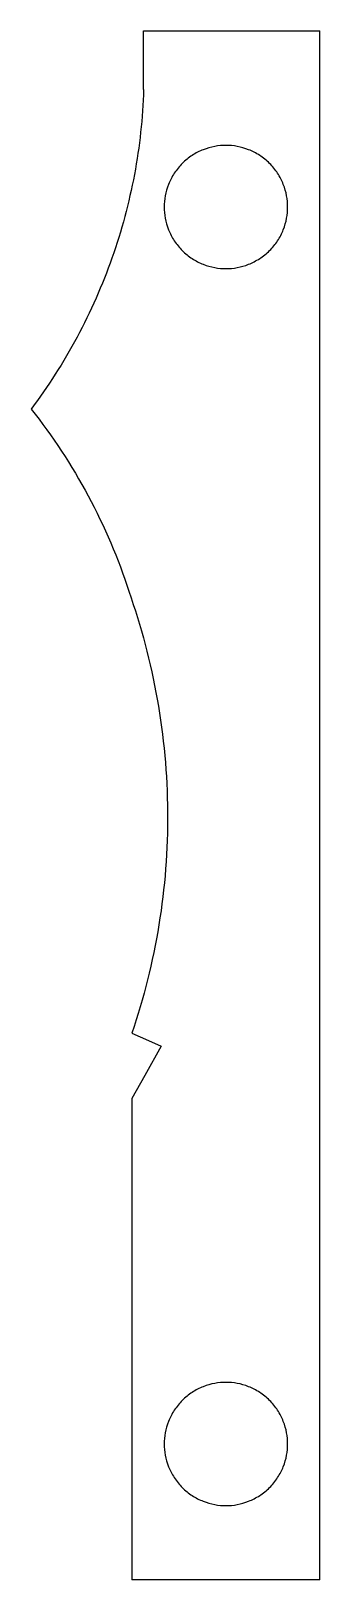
# Model space of a CAD drawing. Extents: x 238 to 262, y 198 to 330.
import ezdxf

# ---------------------------------------------------------------- set-up
doc = ezdxf.new("R2010")
doc.units = 0
doc.layers.get('0').update_dxf_attribs({"linetype": 'CONTINUOUS'})

msp = doc.modelspace()

# ---------------------------------------------------------------- linework, layer by layer
at = {"color": 7, "linetype": 'CONTINUOUS'}
for p, q in [((247.47, 324.81), (247.47, 329.81)), ((247.47, 329.81), (262.47, 329.81)), ((262.47, 197.81), (262.47, 329.81)), ((246.47, 238.84), (246.47, 197.81)), ((262.47, 197.81), (246.47, 197.81))]:
    msp.add_line(p, q, dxfattribs=at)
at = {"color": 7, "linetype": 'CONTINUOUS', "flags": 128}
for points in [[(246.47, 244.41), (247.87, 243.79), (248.97, 243.31)], [(248.97, 243.31), (247.57, 240.8), (246.47, 238.84)]]:
    msp.add_lwpolyline(points, dxfattribs=at)
at = {"color": 7, "linetype": 'CONTINUOUS'}
for points, knots in [([(247.47, 324.81), (247.39, 322.4), (247.13, 319.98), (246.23, 315.17), (245.59, 312.78), (243.96, 308.14), (242.96, 305.88), (240.65, 301.56), (239.33, 299.51), (237.89, 297.59)], [0, 0, 0, 0, 0.25, 0.25, 0.5, 0.5, 0.75, 0.75, 1, 1, 1, 1]), ([(249.22, 314.81), (249.22, 315.43), (249.33, 316.09), (249.72, 317.06), (249.88, 317.38), (250.27, 317.98), (250.5, 318.26), (251.01, 318.78), (251.3, 319.01), (251.9, 319.4), (252.21, 319.56), (253.18, 319.94), (253.85, 320.06), (255.09, 320.06), (255.76, 319.94), (256.72, 319.56), (257.04, 319.4), (257.64, 319.01), (257.93, 318.78), (258.44, 318.26), (258.67, 317.98), (259.06, 317.38), (259.22, 317.06), (259.61, 316.09), (259.72, 315.43), (259.72, 314.19), (259.61, 313.52), (259.22, 312.55), (259.06, 312.23), (258.67, 311.63), (258.44, 311.35), (257.93, 310.84), (257.64, 310.61), (257.04, 310.22), (256.72, 310.05), (255.76, 309.67), (255.09, 309.56), (253.85, 309.56), (253.18, 309.67), (252.21, 310.05), (251.9, 310.22), (251.3, 310.61), (251.01, 310.84), (250.5, 311.35), (250.27, 311.63), (249.88, 312.23), (249.72, 312.55), (249.33, 313.52), (249.22, 314.19), (249.22, 314.81)], [0, 0, 0, 0, 0.0625, 0.0625, 0.09375, 0.09375, 0.125, 0.125, 0.15625, 0.15625, 0.1875, 0.1875, 0.25, 0.25, 0.3125, 0.3125, 0.34375, 0.34375, 0.375, 0.375, 0.40625, 0.40625, 0.4375, 0.4375, 0.5, 0.5, 0.5625, 0.5625, 0.59375, 0.59375, 0.625, 0.625, 0.65625, 0.65625, 0.6875, 0.6875, 0.75, 0.75, 0.8125, 0.8125, 0.84375, 0.84375, 0.875, 0.875, 0.90625, 0.90625, 0.9375, 0.9375, 1, 1, 1, 1]), ([(237.89, 297.59), (239.72, 295.29), (241.35, 292.81), (244.15, 287.59), (245.31, 284.85), (246.21, 282.06)], [0, 0, 0, 0, 0.5, 0.5, 1, 1, 1, 1]), ([(246.21, 282.06), (247.25, 279.1), (248.07, 276.01), (249.18, 269.7), (249.48, 266.48), (249.53, 260.03), (249.28, 256.8), (248.25, 250.48), (247.47, 247.38), (246.47, 244.41)], [0, 0, 0, 0, 0.25, 0.25, 0.5, 0.5, 0.75, 0.75, 1, 1, 1, 1]), ([(249.22, 209.4), (249.22, 210.02), (249.33, 210.68), (249.72, 211.65), (249.88, 211.97), (250.27, 212.57), (250.5, 212.85), (251.01, 213.37), (251.3, 213.6), (251.9, 213.99), (252.21, 214.15), (253.18, 214.54), (253.85, 214.65), (255.09, 214.65), (255.76, 214.54), (256.72, 214.15), (257.04, 213.99), (257.64, 213.6), (257.93, 213.37), (258.44, 212.85), (258.67, 212.57), (259.06, 211.97), (259.22, 211.65), (259.61, 210.68), (259.72, 210.02), (259.72, 208.78), (259.61, 208.11), (259.22, 207.14), (259.06, 206.83), (258.67, 206.23), (258.44, 205.94), (257.93, 205.43), (257.64, 205.2), (257.04, 204.81), (256.72, 204.65), (255.76, 204.26), (255.09, 204.15), (253.85, 204.15), (253.18, 204.26), (252.21, 204.65), (251.9, 204.81), (251.3, 205.2), (251.01, 205.43), (250.5, 205.94), (250.27, 206.23), (249.88, 206.83), (249.72, 207.14), (249.33, 208.11), (249.22, 208.78), (249.22, 209.4)], [0, 0, 0, 0, 0.0625, 0.0625, 0.09375, 0.09375, 0.125, 0.125, 0.15625, 0.15625, 0.1875, 0.1875, 0.25, 0.25, 0.3125, 0.3125, 0.34375, 0.34375, 0.375, 0.375, 0.40625, 0.40625, 0.4375, 0.4375, 0.5, 0.5, 0.5625, 0.5625, 0.59375, 0.59375, 0.625, 0.625, 0.65625, 0.65625, 0.6875, 0.6875, 0.75, 0.75, 0.8125, 0.8125, 0.84375, 0.84375, 0.875, 0.875, 0.90625, 0.90625, 0.9375, 0.9375, 1, 1, 1, 1])]:
    msp.add_open_spline(points, degree=3, knots=knots, dxfattribs=at)

doc.saveas('drawing.dxf')
